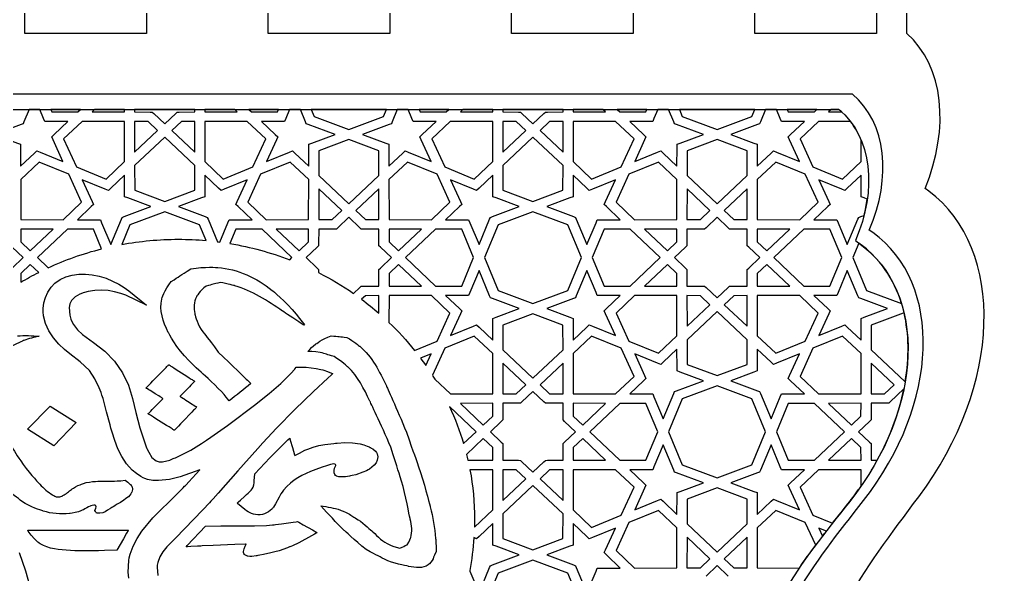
# Model space of a CAD drawing. Extents: x 0 to 1063, y 369 to 1702.
# Drawn here: x 238.6 to 698.4, y 952.9 to 1211.3 of the extents above; entities that cross this region are included whole.
import ezdxf

# ---------------------------------------------------------------- set-up
doc = ezdxf.new("R2010")
doc.units = 0
doc.layers.add('K0108_Printing', color=7, linetype='CONTINUOUS')

msp = doc.modelspace()

# ---------------------------------------------------------------- linework, layer by layer
at = {"layer": 'K0108_Printing', "color": 1}
for points in [[(297.762993, 1219.07297), (297.762993, 1204.89997), (241.069994, 1204.89997), (241.069994, 1219.07297)], [(411.14899, 1219.07297), (411.14899, 1204.89997), (354.455991, 1204.89997), (354.455991, 1219.07297)], [(524.533987, 1219.07297), (524.533987, 1204.89997), (467.841988, 1204.89997), (467.841988, 1219.07297)], [(637.919984, 1219.07297), (637.919984, 1204.89997), (581.226985, 1204.89997), (581.226985, 1219.07297)], [(652.076984, 1204.87797), (652.093984, 1204.89997), (652.093984, 1219.07297)], [(662.339983, 1131.396972), (660.621983, 1132.684972)], [(289.498993, 951.137976), (289.157993, 953.847976), (289.407993, 959.254976), (289.652993, 960.578976), (290.081993, 962.299976), (291.444993, 966.030976), (293.281993, 969.585976), (295.496993, 972.969976), (300.677992, 979.250976), (311.976992, 990.429975), (314.783992, 993.201975), (315.475992, 993.906975), (315.814992, 994.255975), (316.142992, 994.595975), (317.441992, 995.968975), (322.535992, 1001.588975), (313.400992, 998.308975), (308.477992, 997.090975), (303.215992, 996.520975), (300.624992, 996.647975), (298.120993, 997.133975), (296.915993, 997.530975), (296.146993, 997.850975), (295.046993, 998.408975), (292.972993, 999.784975), (291.078993, 1001.424975), (288.421993, 1004.438975), (286.215993, 1007.797975), (284.394993, 1011.417975), (282.890993, 1015.212975), (281.633993, 1019.098975), (281.112993, 1020.916974), (280.694993, 1022.464974), (279.124993, 1028.627974), (277.434993, 1034.751974), (276.947993, 1036.279974), (276.520993, 1037.530974), (275.685993, 1039.746974), (273.674993, 1044.008974), (271.091993, 1047.827974), (266.773993, 1051.960974), (261.905993, 1055.690974), (259.474994, 1057.655974), (256.845994, 1060.133973), (254.335994, 1063.064973), (252.235994, 1066.263973), (250.664994, 1069.687973), (249.744994, 1073.291973), (249.566994, 1075.147973), (249.573994, 1076.659973), (249.910994, 1079.323973), (250.643994, 1081.928973), (251.750994, 1084.387973), (253.210994, 1086.617973), (255.001994, 1088.532973), (257.403994, 1090.247973), (260.115993, 1091.486973), (263.047993, 1092.287973), (266.106993, 1092.690973), (269.204993, 1092.735973), (272.449993, 1092.434973), (275.692993, 1091.783973), (278.825993, 1090.821973), (284.738993, 1088.095973), (287.334993, 1086.512973), (289.490993, 1085.019973), (297.630993, 1078.351973), (288.136993, 1082.894973), (285.673993, 1083.763973), (282.849993, 1084.523973), (279.804993, 1085.047973), (276.707993, 1085.254973), (273.580993, 1085.112973), (270.444993, 1084.590973), (268.880993, 1084.176973), (268.256993, 1083.980973), (267.941993, 1083.875973), (266.702993, 1083.405973), (264.437993, 1082.179973), (262.725993, 1080.476973), (262.005993, 1078.968973), (261.664993, 1077.258973), (261.944993, 1073.579973), (262.478993, 1071.782973), (262.924993, 1070.710973), (263.684993, 1069.299973), (265.578993, 1066.812973), (267.855993, 1064.668973), (273.010993, 1060.888973), (278.223993, 1056.851974), (282.840993, 1052.164974), (286.562993, 1046.832974), (289.238993, 1040.956974), (291.172993, 1034.745974), (291.968993, 1031.617974), (292.780993, 1028.219974), (294.539993, 1021.211974), (296.869993, 1014.078975), (297.611993, 1012.240975), (297.926993, 1011.505975), (298.079993, 1011.158975), (298.727993, 1009.782975), (300.257992, 1007.316975), (302.222992, 1005.684975), (303.621992, 1005.299975), (305.169992, 1005.302975), (308.508992, 1006.130975), (310.197992, 1006.783975), (310.613992, 1006.956975), (311.266992, 1007.235975), (312.773992, 1007.908975), (318.309992, 1010.749975), (323.368992, 1013.847975), (325.668992, 1015.377975), (327.616992, 1016.711975), (335.432992, 1022.293974), (348.691991, 1032.208974), (351.953991, 1034.750974), (354.899991, 1037.095974), (360.349991, 1041.734974), (365.356991, 1046.816974), (366.503991, 1048.183974), (366.782991, 1048.532974), (366.884991, 1048.661974), (366.912991, 1048.697974), (367.027991, 1048.844974), (367.481991, 1049.437974), (372.140991, 1049.371974), (376.705991, 1048.844974), (378.942991, 1048.356974), (379.833991, 1048.111974), (380.29399, 1047.972974), (382.11699, 1047.351974), (383.92299, 1046.645974), (384.37299, 1046.460974), (384.38099, 1046.268974), (383.95699, 1045.880974), (382.26199, 1044.326974), (375.524991, 1038.068974), (366.792991, 1029.610974), (358.280991, 1020.920974), (354.107991, 1016.485975), (351.940991, 1014.136975), (349.590991, 1011.552975), (340.307991, 1001.110975), (331.092992, 990.695975), (328.779992, 988.127975), (327.754992, 986.998975), (326.994992, 986.166975), (323.940992, 982.859975), (311.152992, 969.777976), (307.099992, 965.649976), (305.333992, 963.425976), (303.915992, 961.013976), (302.972992, 958.354976), (302.742992, 957.093976), (302.654992, 956.146976), (303.005992, 952.331976)], [(238.327994, 963.075976), (241.331994, 954.524976), (243.739994, 945.677976)]]:
    msp.add_lwpolyline(points, dxfattribs=at)
at = {"layer": 'K0108_Printing', "color": 4}
for points in [[(626.760984, 1176.534271), (626.775984, 1176.553271), (613.794985, 1176.553271), (561.871986, 1176.553271), (509.948987, 1176.553271), (458.026989, 1176.553271), (406.10399, 1176.553271), (354.180991, 1176.553271), (302.258992, 1176.553271), (250.335994, 1176.553271), (198.412995, 1176.553271)], [(201.921995, 1169.466271), (252.651994, 1169.466271), (303.381992, 1169.466271), (354.112991, 1169.466271), (404.84299, 1169.466271), (455.572989, 1169.466271), (506.302987, 1169.466271), (557.032986, 1169.466271), (607.763985, 1169.466271), (620.445984, 1169.466271), (620.431984, 1169.448271)], [(620.438684, 1169.448571), (620.452684, 1169.466571), (616.811685, 1169.466571), (615.610685, 1168.328571), (621.724684, 1168.319571)], [(625.804284, 1163.882771), (610.945285, 1163.904771), (602.341285, 1155.743771), (608.325285, 1142.690771)], [(608.325285, 1142.690771), (622.121284, 1137.037772), (630.754284, 1145.174771), (630.738284, 1155.383771)], [(335.585792, 1116.695572), (336.166792, 1118.091572), (337.771792, 1118.093572), (346.876791, 1118.105572), (340.441791, 1124.209572), (339.325792, 1125.271572), (339.956792, 1126.650572), (344.584791, 1136.749572), (333.904792, 1132.372572), (332.446792, 1131.773572), (331.321792, 1132.833572), (324.865792, 1138.918572), (324.855792, 1130.306572), (324.850792, 1128.790572), (323.376792, 1128.239572), (312.575792, 1124.202572), (325.057792, 1119.539572), (326.006792, 1119.184572), (326.379792, 1118.289572), (330.743792, 1107.853572)], [(623.186184, 1131.773672), (621.728184, 1132.372672), (611.048185, 1136.749672), (615.676185, 1126.650672), (616.307185, 1125.271672), (615.189185, 1124.209672), (608.751185, 1118.105672), (617.861185, 1118.093672), (619.461185, 1118.091672), (620.047184, 1116.695672), (624.317184, 1106.484672), (629.251184, 1118.289672), (629.624184, 1119.184672), (630.573184, 1119.539672), (632.109184, 1120.113672)], [(633.639184, 1127.722672), (632.256184, 1128.239672), (630.777184, 1128.790672), (630.777184, 1130.306672), (630.762184, 1138.918672), (624.307184, 1132.833672), (623.186184, 1131.773672)], [(325.455292, 1108.409872), (322.382292, 1115.757872), (306.181292, 1121.813872), (289.979293, 1115.757872), (286.141293, 1106.579872)], [(397.13609, 1086.499873), (397.81709, 1087.141873), (398.79209, 1087.141873), (406.04709, 1087.153873), (406.05909, 1094.011873), (406.05909, 1094.932873), (406.73609, 1095.576873), (411.85909, 1100.435872), (406.73609, 1105.296872), (406.05909, 1105.937872), (406.05909, 1106.858872), (406.04709, 1113.719872), (398.79209, 1113.728872), (397.81709, 1113.731872), (397.13609, 1114.370872), (391.99809, 1119.217872), (386.86009, 1114.370872), (386.17909, 1113.731872), (385.20509, 1113.728872), (377.949091, 1113.719872), (377.937091, 1106.858872), (377.937091, 1105.937872), (377.261091, 1105.296872), (372.137091, 1100.435872), (377.261091, 1095.576873), (377.937091, 1094.932873), (377.937091, 1094.011873), (377.938091, 1093.444873)], [(272.985893, 1113.664972), (260.813893, 1113.680972), (246.851894, 1100.435972), (251.848894, 1095.695973)], [(276.797893, 1104.543972), (272.985893, 1113.664972)], [(331.828792, 1107.710572), (335.585792, 1116.695572)], [(365.510791, 1100.435772), (351.542791, 1113.681772), (339.371792, 1113.664772), (336.588792, 1107.007772)], [(636.159984, 1112.099272), (634.585984, 1113.228272)], [(628.076984, 1108.364272), (629.614984, 1107.275272)], [(235.101694, 1095.577573), (240.224694, 1100.435572), (235.101694, 1105.296572)], [(629.683184, 1107.228572), (626.843184, 1100.435572), (633.248184, 1085.113573)], [(364.457791, 1099.437773), (365.510791, 1100.435772)], [(243.540894, 1097.295373), (239.104894, 1093.093373), (239.096894, 1088.963373)], [(247.465894, 1093.570373), (243.540894, 1097.295373)], [(394.19109, 1083.723873), (397.13609, 1086.499873)], [(406.03959, 1082.722473), (399.76559, 1082.712473), (397.96559, 1081.016473)], [(406.02759, 1074.513473), (406.03959, 1082.722473)], [(433.130389, 1061.547173), (439.108389, 1074.595173), (430.505389, 1082.756173), (410.72539, 1082.730173), (410.70539, 1070.248173)], [(633.248184, 1085.113573), (649.600184, 1079.002573)], [(650.758184, 1074.767373), (650.315184, 1074.602373), (635.461184, 1069.049373)], [(635.461184, 1069.049373), (635.443184, 1057.540374), (651.107184, 1042.774374), (651.336184, 1042.558374)], [(439.310489, 1036.968974), (459.087489, 1036.997974), (459.118489, 1055.695974), (450.489489, 1063.835973), (436.683489, 1058.177974), (430.941489, 1045.645974)], [(422.631389, 1057.245174), (433.130389, 1061.547173)], [(430.402289, 1055.603374), (425.468289, 1053.581374)], [(427.916289, 1050.179374), (430.402289, 1055.603374)], [(432.079489, 1043.825974), (439.310489, 1036.968974)], [(650.704384, 1039.249574), (644.311384, 1033.227574), (643.632384, 1032.585574)], [(451.327889, 1019.289475), (438.958889, 1031.018474)], [(643.632384, 1032.585574), (642.658384, 1032.583574), (635.403384, 1032.573574), (635.393384, 1025.713574), (635.390384, 1024.792574), (634.711384, 1024.150574), (629.588384, 1019.289575), (634.711384, 1014.428575), (635.390384, 1013.784575), (635.393384, 1012.865575), (635.403384, 1006.005575), (638.213384, 1006.001575)], [(445.504889, 1013.767475), (451.327889, 1019.289475)], [(459.080389, 1006.012575), (459.070389, 1011.944575), (454.638389, 1016.149575), (446.867389, 1008.778575)], [(447.524389, 1006.028575), (459.080389, 1006.012575)], [(450.566989, 974.816476), (459.117989, 982.883475), (459.087989, 1001.583475), (448.457989, 1001.597475)], [(630.736284, 993.977775), (630.724284, 1001.583775), (610.945285, 1001.609775), (602.341285, 993.448775), (608.325285, 980.398775)], [(635.657884, 1001.573875), (635.410884, 1001.573875), (635.411884, 1001.165875)], [(590.960185, 982.689775), (582.332185, 974.552776), (582.362185, 955.849776), (601.974185, 955.823776)], [(609.600185, 966.481776), (604.764185, 977.031776), (590.960185, 982.689775)], [(608.325285, 980.398775), (617.420285, 976.670776)], [(448.410489, 954.401176), (452.680489, 944.190176), (457.616489, 955.995176), (457.989489, 956.890176), (458.938489, 957.245176), (471.420488, 961.910176), (460.619488, 965.945176), (459.146489, 966.499176), (459.140489, 968.014176), (459.130489, 976.626176), (452.675489, 970.541176), (451.549489, 969.482176), (450.325489, 969.982176)], [(614.570985, 973.012776), (611.047985, 974.456776), (612.776985, 970.683776)], [(568.773386, 952.078876), (563.632386, 956.925876), (558.494386, 952.078876)], [(448.320489, 954.618176), (448.410489, 954.401176)]]:
    msp.add_lwpolyline(points, dxfattribs=at)
for points in [[(240.189294, 1162.835271), (239.241294, 1162.479271), (226.759294, 1157.817271), (237.555294, 1153.779271), (239.033294, 1153.228271), (239.038294, 1151.711271), (239.049294, 1143.098271), (245.504294, 1149.186271), (246.629294, 1150.243271), (248.088294, 1149.646271), (258.768294, 1145.270271), (254.139294, 1155.366271), (253.509294, 1156.745271), (254.624294, 1157.807271), (261.059293, 1163.911271), (251.954294, 1163.926271), (250.349294, 1163.926271), (249.764294, 1165.324271), (248.033294, 1169.467271), (242.962294, 1169.467271), (240.562294, 1163.730271)], [(265.723193, 1168.335671), (266.916193, 1169.466671), (253.088194, 1169.466671), (253.554194, 1168.352671)], [(287.445993, 1168.306871), (287.443993, 1169.466871), (273.539993, 1169.466871), (272.339993, 1168.327871)], [(299.387593, 1168.290471), (300.362592, 1168.287471), (301.042592, 1167.645471), (306.181592, 1162.801471), (311.318592, 1167.645471), (312.000592, 1168.287471), (312.974592, 1168.290471), (320.224592, 1168.300471), (320.227592, 1169.466471), (303.389592, 1169.466471), (292.130593, 1169.466471), (292.132593, 1168.300471)], [(340.022291, 1168.328171), (338.821292, 1169.467171), (324.917292, 1169.467171), (324.916292, 1168.307171)], [(358.803091, 1168.352371), (359.269091, 1169.467371), (354.120091, 1169.467371), (345.442091, 1169.467371), (346.634091, 1168.335371)], [(362.013091, 1163.925871), (360.408091, 1163.925871), (351.298091, 1163.911871), (357.733091, 1157.807871), (358.853091, 1156.745871), (358.222091, 1155.366871), (353.594091, 1145.269871), (364.274091, 1149.646871), (365.733091, 1150.243871), (366.853091, 1149.185871), (373.308091, 1143.098871), (373.323091, 1151.710871), (373.329091, 1153.228871), (374.803091, 1153.779871), (385.60309, 1157.816871), (373.117091, 1162.481871), (372.173091, 1162.834871), (371.794091, 1163.732871), (369.399091, 1169.466871), (364.326091, 1169.466871), (362.593091, 1165.323871)], [(391.99839, 1160.205671), (408.19939, 1166.261671), (409.54039, 1169.466671), (404.85039, 1169.466671), (374.456391, 1169.466671), (375.796391, 1166.261671)], [(411.82349, 1162.835271), (410.87449, 1162.479271), (398.39249, 1157.817271), (409.19449, 1153.779271), (410.66749, 1153.228271), (410.67249, 1151.711271), (410.68249, 1143.098271), (417.14349, 1149.186271), (418.26349, 1150.243271), (419.72249, 1149.646271), (430.402489, 1145.270271), (425.773489, 1155.366271), (425.142489, 1156.745271), (426.258489, 1157.807271), (432.698489, 1163.911271), (423.588489, 1163.926271), (421.983489, 1163.926271), (421.402489, 1165.324271), (419.67049, 1169.467271), (414.59549, 1169.467271), (412.19649, 1163.730271)], [(437.357089, 1168.335671), (438.550089, 1169.466671), (424.727089, 1169.466671), (425.194089, 1168.352671)], [(459.080389, 1168.306871), (459.078389, 1169.466871), (455.580389, 1169.466871), (445.174389, 1169.466871), (443.974389, 1168.327871)], [(471.021788, 1168.290471), (471.995788, 1168.287471), (472.676788, 1167.645471), (477.815788, 1162.801471), (482.952788, 1167.645471), (483.634788, 1168.287471), (484.608788, 1168.290471), (491.861788, 1168.300471), (491.863788, 1169.466471), (463.764788, 1169.466471), (463.766788, 1168.300471)], [(511.654087, 1168.328171), (510.453087, 1169.467171), (506.310087, 1169.467171), (496.550088, 1169.467171), (496.548088, 1168.307171)], [(530.439487, 1168.352371), (530.905487, 1169.467371), (517.078487, 1169.467371), (518.270487, 1168.335371)], [(533.644387, 1163.925871), (532.044387, 1163.925871), (522.934387, 1163.911871), (529.369387, 1157.807871), (530.490387, 1156.745871), (529.859387, 1155.366871), (525.231387, 1145.269871), (535.910387, 1149.646871), (537.369387, 1150.243871), (538.490387, 1149.185871), (544.945386, 1143.098871), (544.960386, 1151.710871), (544.960386, 1153.228871), (546.439386, 1153.779871), (557.237386, 1157.816871), (544.756386, 1162.481871), (543.804386, 1162.834871), (543.431386, 1163.732871), (541.035386, 1169.466871), (535.962387, 1169.466871), (534.230387, 1165.323871)], [(563.634786, 1160.205671), (579.836786, 1166.261671), (581.175785, 1169.466671), (557.039786, 1169.466671), (546.091786, 1169.466671), (547.430786, 1166.261671)], [(583.459985, 1162.835271), (582.510985, 1162.479271), (570.029986, 1157.817271), (580.827985, 1153.779271), (582.303985, 1153.228271), (582.306985, 1151.711271), (582.319985, 1143.098271), (588.774985, 1149.186271), (589.900985, 1150.243271), (591.358985, 1149.646271), (602.038985, 1145.270271), (597.407985, 1155.366271), (596.774985, 1156.745271), (597.894985, 1157.807271), (604.329985, 1163.911271), (595.224985, 1163.926271), (593.619985, 1163.926271), (593.036985, 1165.324271), (591.305985, 1169.467271), (586.232985, 1169.467271), (583.833985, 1163.730271)], [(608.993985, 1168.335671), (610.186985, 1169.466671), (607.769985, 1169.466671), (596.358985, 1169.466671), (596.824985, 1168.352671)], [(267.673993, 1163.904471), (259.070994, 1155.741471), (265.051993, 1142.693471), (278.850993, 1137.037472), (287.483993, 1145.175471), (287.453993, 1163.875471)], [(292.139593, 1163.868371), (292.160593, 1149.584371), (302.859592, 1159.668371), (298.413593, 1163.858371)], [(309.502092, 1159.668771), (320.197092, 1149.584771), (320.222092, 1163.868771), (313.949092, 1163.858771)], [(344.683791, 1163.904471), (324.908792, 1163.875471), (324.878792, 1145.175471), (333.506792, 1137.037472), (347.305791, 1142.690471), (353.291791, 1155.741471)], [(439.307789, 1163.904471), (430.704789, 1155.741471), (436.685789, 1142.693471), (450.489789, 1137.037472), (459.117789, 1145.175471), (459.087789, 1163.875471)], [(463.773988, 1163.868371), (463.798988, 1149.584371), (474.493988, 1159.668371), (470.047988, 1163.858371)], [(481.136388, 1159.668771), (491.833388, 1149.584771), (491.858388, 1163.868771), (485.582388, 1163.858771)], [(516.320087, 1163.904471), (496.545088, 1163.875471), (496.515088, 1145.170471), (505.143087, 1137.037472), (518.942087, 1142.693471), (524.928087, 1155.741471)], [(320.171992, 1131.821672), (320.189992, 1143.327671), (306.180992, 1156.535671), (292.172993, 1143.327671), (292.189993, 1131.821672), (306.180992, 1126.593672)], [(391.99839, 1155.426271), (378.007391, 1150.197271), (377.989391, 1138.689272), (391.99839, 1125.483272), (406.00639, 1138.689272), (405.98939, 1150.195271)], [(477.815488, 1156.535771), (463.806488, 1143.327771), (463.824488, 1131.821772), (477.815488, 1126.593772), (491.808488, 1131.821772), (491.823488, 1143.332771)], [(563.634786, 1155.423771), (549.643786, 1150.197771), (549.626786, 1138.683772), (563.631786, 1125.480772), (577.640786, 1138.688772), (577.625786, 1150.197771)], [(239.091394, 1118.143772), (258.866394, 1118.114772), (267.474393, 1126.275772), (261.490393, 1139.326772), (247.690394, 1144.981771), (239.061394, 1136.846772)], [(350.866391, 1139.326372), (344.888391, 1126.275372), (353.490391, 1118.115372), (373.270391, 1118.143372), (373.301391, 1136.842372), (364.667391, 1144.981371)], [(410.72569, 1118.143772), (430.505689, 1118.114772), (439.108689, 1126.275772), (433.130689, 1139.326772), (419.32369, 1144.981771), (410.69569, 1136.844772)], [(522.502887, 1139.326372), (516.524887, 1126.275372), (525.127887, 1118.115372), (544.907886, 1118.143372), (544.934886, 1136.844372), (536.303887, 1144.981371)], [(604.764285, 1139.326372), (590.960285, 1144.981371), (582.332285, 1136.844372), (582.362285, 1118.143372), (602.137285, 1118.115372), (610.745285, 1126.275372)], [(267.777293, 1136.749272), (272.405293, 1126.650272), (273.036293, 1125.271272), (271.916293, 1124.209272), (265.481293, 1118.105272), (274.591293, 1118.093272), (276.191293, 1118.091272), (276.776293, 1116.695272), (281.046293, 1106.484272), (285.977293, 1118.289272), (286.356293, 1119.184272), (287.299293, 1119.540272), (299.786293, 1124.202272), (288.985293, 1128.240272), (287.507293, 1128.791272), (287.507293, 1130.306272), (287.491293, 1138.918272), (281.036293, 1132.833272), (279.916293, 1131.773272), (278.456293, 1132.373272)], [(439.411589, 1136.749272), (444.039589, 1126.650272), (444.670589, 1125.271272), (443.554589, 1124.209272), (437.114589, 1118.105272), (446.225589, 1118.093272), (447.829589, 1118.091272), (448.410589, 1116.695272), (452.680589, 1106.484272), (457.616589, 1118.289272), (457.989589, 1119.184272), (458.938589, 1119.540272), (471.420588, 1124.202272), (460.619588, 1128.240272), (459.145589, 1128.791272), (459.140589, 1130.306272), (459.130589, 1138.918272), (459.130589, 1138.920272), (452.675589, 1132.833272), (451.549589, 1131.773272), (450.090589, 1132.373272)], [(496.502488, 1138.918172), (496.487488, 1130.306172), (496.487488, 1128.791172), (495.008488, 1128.240172), (484.210488, 1124.202172), (496.694488, 1119.540172), (497.643488, 1119.184172), (498.016488, 1118.289172), (502.952487, 1106.485172), (507.217487, 1116.695172), (507.803487, 1118.091172), (509.408487, 1118.093172), (518.513487, 1118.105172), (512.077487, 1124.209172), (510.957487, 1125.271172), (511.588487, 1126.651172), (516.221487, 1136.749172), (505.542487, 1132.373172), (504.083487, 1131.773172), (502.957487, 1132.833172)], [(377.956791, 1118.151172), (384.23079, 1118.158172), (388.67679, 1122.348172), (377.982791, 1132.435172)], [(406.03959, 1118.151172), (406.01959, 1132.435172), (395.31959, 1122.348172), (399.76559, 1118.158172)], [(549.593586, 1118.151172), (555.867586, 1118.158172), (560.311586, 1122.348172), (549.613586, 1132.435172)], [(577.675986, 1118.151172), (577.650986, 1132.435172), (566.955986, 1122.348172), (571.402986, 1118.158172)], [(477.815488, 1079.057273), (494.019488, 1085.113273), (500.426487, 1100.436272), (494.019488, 1115.757272), (477.815488, 1121.814272), (461.613488, 1115.757272), (455.206489, 1100.436272), (461.613488, 1085.113273)], [(570.428486, 1113.729072), (569.454486, 1113.731072), (568.773486, 1114.371072), (563.632486, 1119.217072), (558.494486, 1114.371072), (557.815486, 1113.731072), (556.841486, 1113.729072), (549.585486, 1113.719072), (549.573486, 1106.859072), (549.573486, 1105.938072), (548.894486, 1105.296072), (543.769486, 1100.436072), (548.894486, 1095.577073), (549.573486, 1094.933073), (549.573486, 1094.012073), (549.585486, 1087.154073), (556.841486, 1087.142073), (557.815486, 1087.142073), (558.494486, 1086.500073), (563.632486, 1081.654073), (568.773486, 1086.500073), (569.454486, 1087.142073), (570.428486, 1087.142073), (577.681486, 1087.154073), (577.691486, 1094.012073), (577.691486, 1094.933073), (578.372486, 1095.577073), (583.495485, 1100.436072), (578.372486, 1105.296072), (577.691486, 1105.941072), (577.691486, 1106.859072), (577.681486, 1113.719072)], [(243.540894, 1103.578372), (254.200894, 1113.691372), (239.093894, 1113.712372), (239.104894, 1107.780372)], [(373.252791, 1107.780272), (373.262791, 1113.712272), (358.156791, 1113.691272), (368.821791, 1103.578272)], [(410.73349, 1113.712572), (410.74349, 1107.780572), (415.17449, 1103.578572), (425.839489, 1113.690572)], [(432.453789, 1087.189673), (444.624789, 1087.205673), (450.154789, 1100.435672), (444.624789, 1113.664672), (432.453789, 1113.681672), (418.48579, 1100.435672)], [(523.179387, 1113.681372), (511.007387, 1113.665372), (505.478387, 1100.435372), (511.007387, 1087.206373), (523.179387, 1087.189373), (537.142387, 1100.435372)], [(544.899686, 1113.712572), (529.793687, 1113.690572), (540.458686, 1103.578572), (544.889686, 1107.780572)], [(582.367285, 1113.712572), (582.375285, 1107.780572), (586.806285, 1103.578572), (597.471285, 1113.690572)], [(621.788384, 1100.435772), (616.256385, 1113.664772), (604.085385, 1113.681772), (590.122385, 1100.435772), (604.085385, 1087.189773), (616.256385, 1087.205773)], [(325.455292, 1108.409872)], [(410.73349, 1087.158573), (425.839489, 1087.180573), (415.17449, 1097.295573), (410.74349, 1093.093573)], [(459.130789, 1061.952973), (459.140789, 1070.564973), (459.145789, 1072.081973), (460.619788, 1072.633973), (471.420788, 1076.668973), (458.938789, 1081.333973), (457.989789, 1081.686973), (457.616789, 1082.583973), (452.679789, 1094.388973), (448.410789, 1084.177973), (447.829789, 1082.779973), (446.225789, 1082.777973), (437.114789, 1082.765973), (443.554789, 1076.661973), (444.670789, 1075.599973), (444.039789, 1074.219973), (439.411789, 1064.121973), (450.090789, 1068.500973), (451.549789, 1069.096973), (452.675789, 1068.037973)], [(509.407987, 1082.777573), (507.802987, 1082.779573), (507.217987, 1084.178573), (502.952987, 1094.388573), (498.016988, 1082.584573), (497.642988, 1081.686573), (496.693988, 1081.333573), (484.209988, 1076.668573), (495.008988, 1072.633573), (496.486988, 1072.082573), (496.486988, 1070.564573), (496.501988, 1061.952573), (502.957987, 1068.037573), (504.082987, 1069.097573), (505.541987, 1068.500573), (516.221987, 1064.121573), (511.587987, 1074.220573), (510.956987, 1075.599573), (512.077987, 1076.661573), (518.512987, 1082.765573)], [(540.458486, 1097.295373), (529.793487, 1087.180373), (544.899486, 1087.158373), (544.889486, 1093.093373)], [(582.367285, 1087.158573), (597.471285, 1087.180573), (586.806285, 1097.295573), (582.375285, 1093.093573)], [(629.624284, 1081.686873), (629.251284, 1082.583873), (624.317284, 1094.388873), (620.047284, 1084.177873), (619.461285, 1082.779873), (617.861285, 1082.777873), (608.751285, 1082.765873), (615.189285, 1076.661873), (616.307285, 1075.599873), (615.676285, 1074.219873), (611.048285, 1064.121873), (621.728284, 1068.500873), (623.186284, 1069.097873), (624.307284, 1068.037873), (630.762284, 1061.952873), (630.777284, 1070.564873), (630.777284, 1072.081873), (632.256284, 1072.633873), (643.057284, 1076.668873), (630.573284, 1081.333873)], [(525.127587, 1082.756073), (516.524587, 1074.595073), (522.502587, 1061.547073), (536.304587, 1055.889074), (544.934586, 1064.026073), (544.907586, 1082.730073)], [(549.593586, 1082.722473), (549.613586, 1068.438473), (560.311586, 1078.523473), (555.867586, 1082.712473)], [(571.402486, 1082.712973), (566.956486, 1078.522973), (577.650486, 1068.438973), (577.675486, 1082.722973)], [(602.137285, 1082.756073), (582.362285, 1082.730073), (582.332285, 1064.026073), (590.960285, 1055.889074), (604.764285, 1061.547073), (610.745285, 1074.595073)], [(477.815488, 1044.335274), (491.823488, 1057.540274), (491.808488, 1069.049273), (477.815488, 1074.280273), (463.824488, 1069.049273), (463.806488, 1057.543274)], [(577.640786, 1062.184573), (563.631786, 1075.392573), (549.626786, 1062.186573), (549.643786, 1050.675574), (563.634786, 1045.447574), (577.625786, 1050.675574)], [(516.317587, 1036.968974), (524.928587, 1045.129974), (518.944587, 1058.177974), (505.143587, 1063.835973), (496.515588, 1055.700974), (496.545588, 1036.997974)], [(630.754584, 1055.696174), (622.121584, 1063.836173), (608.322585, 1058.178174), (602.341585, 1045.130174), (610.946585, 1036.969174), (630.724584, 1036.998174)], [(543.804486, 1038.035974), (544.755486, 1038.390974), (557.237486, 1043.055974), (546.439486, 1047.090974), (544.960486, 1047.644974), (544.960486, 1049.159974), (544.945486, 1057.771974), (538.489487, 1051.686974), (537.369487, 1050.627974), (535.910487, 1051.226974), (525.230487, 1055.602974), (529.859487, 1045.504974), (530.490487, 1044.124974), (529.369487, 1043.063974), (522.934487, 1036.959974), (532.044487, 1036.947974), (533.644487, 1036.944974), (534.230487, 1035.548974), (538.499487, 1025.335974), (543.430486, 1037.140974)], [(593.620085, 1036.945274), (595.225085, 1036.947274), (604.330085, 1036.959274), (597.895085, 1043.063274), (596.775085, 1044.125274), (597.408085, 1045.504274), (602.039085, 1055.603274), (591.359085, 1051.227274), (589.901085, 1050.627274), (588.775085, 1051.687274), (582.319085, 1057.772274), (582.307085, 1049.160274), (582.304085, 1047.645274), (580.828085, 1047.091274), (570.030086, 1043.056274), (582.511085, 1038.391274), (583.460085, 1038.038274), (583.834085, 1037.141274), (588.770085, 1025.339274), (593.037085, 1035.549274)], [(470.047788, 1037.012174), (474.493788, 1041.202174), (463.798788, 1051.286174), (463.773788, 1037.005174)], [(485.582788, 1037.012174), (491.858788, 1037.005174), (491.833788, 1051.286174), (481.136788, 1041.202174)], [(635.410884, 1037.004774), (641.683884, 1037.011774), (646.130884, 1041.202774), (635.430884, 1051.286774)], [(586.240985, 1019.289475), (579.835986, 1034.611474), (563.634986, 1040.665474), (547.430986, 1034.611474), (541.025986, 1019.289475), (547.430986, 1003.967475), (563.634986, 997.913475), (579.835986, 1003.967475)], [(483.634788, 1005.993775), (484.608788, 1005.995775), (491.861788, 1006.005775), (491.873788, 1012.865775), (491.873788, 1013.784775), (492.555788, 1014.428775), (497.678788, 1019.289775), (492.555788, 1024.150774), (491.873788, 1024.792774), (491.873788, 1025.712774), (491.861788, 1032.573774), (484.608788, 1032.582774), (483.634788, 1032.585774), (482.953788, 1033.227774), (477.815788, 1038.068774), (472.676788, 1033.227774), (471.995788, 1032.585774), (471.021788, 1032.582774), (463.766788, 1032.573774), (463.758788, 1025.712774), (463.753788, 1024.792774), (463.077788, 1024.150774), (457.954789, 1019.289775), (463.077788, 1014.428775), (463.753788, 1013.784775), (463.758788, 1012.865775), (463.766788, 1006.005775), (471.021788, 1005.995775), (471.995788, 1005.993775), (472.676788, 1005.351775), (477.815788, 1000.509775), (482.953788, 1005.351775)], [(459.080389, 1032.566674), (443.974389, 1032.544674), (454.638389, 1022.429674), (459.070389, 1026.634674)], [(511.654087, 1032.544874), (496.548088, 1032.566874), (496.558088, 1026.633874), (500.989087, 1022.429874)], [(535.969087, 1019.289475), (530.439087, 1032.518474), (518.268087, 1032.535474), (504.305087, 1019.289475), (518.268087, 1006.043475), (530.439087, 1006.060475)], [(608.996185, 1032.535374), (596.825185, 1032.518374), (591.296185, 1019.289375), (596.825185, 1006.060375), (608.996185, 1006.043375), (622.964184, 1019.289375)], [(630.716884, 1032.566674), (615.610885, 1032.544674), (626.274884, 1022.429674), (630.706884, 1026.634674)], [(500.989187, 1016.149375), (496.558188, 1011.945375), (496.548188, 1006.012375), (511.654187, 1006.034375)], [(544.755986, 1000.187875), (543.804986, 1000.540875), (543.430986, 1001.437875), (538.499987, 1013.240875), (534.229987, 1003.029875), (533.643987, 1001.633875), (532.044987, 1001.631875), (522.934987, 1001.619875), (529.368987, 995.515875), (530.489987, 994.453875), (529.858987, 993.074875), (525.230987, 982.975875), (535.910987, 987.351875), (537.369987, 987.948875), (538.489987, 986.891875), (544.944986, 980.806875), (544.960986, 989.418875), (544.960986, 990.933875), (546.438986, 991.485875), (557.237986, 995.522875)], [(583.833885, 1001.438175), (583.459885, 1000.541175), (582.510885, 1000.188175), (570.029886, 995.522175), (580.827885, 991.485175), (582.303885, 990.934175), (582.306885, 989.418175), (582.319885, 980.807175), (588.774885, 986.891175), (589.900885, 987.949175), (591.358885, 987.352175), (602.038885, 982.976175), (597.407885, 993.074175), (596.774885, 994.454175), (597.894885, 995.515175), (604.330885, 1001.619175), (595.224885, 1001.631175), (593.619885, 1001.634175), (593.036885, 1003.030175), (588.769885, 1013.240175)], [(630.716884, 1006.012575), (630.706884, 1011.944575), (626.274884, 1016.149575), (615.610885, 1006.033575)], [(463.773988, 1001.574175), (463.798988, 987.293175), (474.493988, 997.377175), (470.047988, 1001.567175)], [(491.858788, 1001.574175), (485.582788, 1001.567175), (481.136788, 997.377175), (491.833788, 987.293175)], [(518.944887, 980.401175), (524.927887, 993.449175), (516.319887, 1001.610175), (496.545888, 1001.584175), (496.514888, 982.878175), (505.142887, 974.743176)], [(635.657884, 1001.573875)], [(463.824288, 969.529376), (477.815288, 964.301376), (491.808288, 969.529376), (491.823288, 981.040375), (477.815288, 994.243375), (463.807288, 981.036375)], [(577.625586, 987.903475), (563.634586, 993.131475), (549.643586, 987.903475), (549.626586, 976.392476), (563.632586, 963.186476), (577.640586, 976.397476)], [(544.934886, 974.552676), (536.303887, 982.689675), (522.502887, 977.031676), (516.524887, 963.983676), (525.127887, 955.822676), (544.907886, 955.849676)], [(450.566989, 974.816476)], [(507.802987, 955.799276), (509.407987, 955.801276), (518.512987, 955.813276), (512.077987, 961.917276), (510.957987, 962.979276), (511.587987, 964.359276), (516.221987, 974.457276), (505.541987, 970.078276), (504.082987, 969.482276), (502.957987, 970.541276), (496.501988, 976.626276), (496.486988, 968.014276), (496.486988, 966.499276), (495.008988, 965.945276), (484.209988, 961.910276), (496.693988, 957.245276), (497.642988, 956.890276), (498.016988, 955.994276), (502.952987, 944.190276), (507.217987, 954.401276)], [(614.570985, 973.012776)], [(560.311286, 960.056276), (549.613286, 970.140276), (549.593286, 955.859276), (555.867286, 955.866276)], [(577.675986, 955.858876), (577.650986, 970.140876), (566.955986, 960.055876), (571.402986, 955.865876)], [(500.426487, 938.141077), (494.019488, 953.466076), (477.815488, 959.522076), (461.613488, 953.466076), (455.206489, 938.141077), (461.613488, 922.822077), (477.815488, 916.765077), (494.019488, 922.822077)]]:
    msp.add_lwpolyline(points, close=True, dxfattribs=at)
at = {"layer": 'K0108_Printing', "color": 1}
for points in [[(330.974992, 1095.847973)], [(391.05299, 1063.299973)], [(317.597992, 1033.071974), (319.157992, 1032.077974), (319.834992, 1031.646974), (320.399992, 1031.285974), (320.821992, 1031.017974), (321.066992, 1030.861974), (321.099992, 1030.811974), (321.013992, 1030.721974), (320.858992, 1030.560974), (320.641992, 1030.334974), (320.366992, 1030.048974), (320.039992, 1029.708974), (319.666992, 1029.320974), (318.801992, 1028.420974), (317.816992, 1027.394974), (315.656992, 1025.147974), (314.569992, 1024.016974), (313.535992, 1022.940974), (312.598992, 1021.965974), (311.801992, 1021.136974), (311.469992, 1020.790974), (311.188992, 1020.498974), (310.964992, 1020.264974), (310.802992, 1020.096974), (310.708992, 1019.998975), (310.683992, 1019.976975), (310.619992, 1020.016974), (310.473992, 1020.108974), (310.250992, 1020.248974), (309.958992, 1020.432974), (309.601992, 1020.657974), (309.187992, 1020.918974), (308.213992, 1021.531974), (307.086992, 1022.241974), (304.577992, 1023.821974), (302.069992, 1025.402974), (300.942992, 1026.112974), (299.968993, 1026.725974), (299.554993, 1026.986974), (299.197993, 1027.210974), (298.905993, 1027.395974), (298.682993, 1027.535974), (298.536993, 1027.627974), (298.472993, 1027.667974), (298.485993, 1027.684974), (298.547993, 1027.748974), (298.802993, 1028.009974), (299.207993, 1028.425974), (299.732993, 1028.966974), (300.351992, 1029.601974), (301.750992, 1031.038974), (303.175992, 1032.502974), (303.826992, 1033.170974), (304.396992, 1033.756974), (304.858992, 1034.231974), (305.183992, 1034.564974), (305.285992, 1034.669974), (305.342992, 1034.727974), (305.303992, 1034.770974), (305.055992, 1034.927974), (304.629992, 1035.195974), (304.056992, 1035.556974), (303.372992, 1035.987974), (301.794992, 1036.981974), (300.159992, 1038.011974), (299.401993, 1038.488974), (298.727993, 1038.913974), (298.170993, 1039.264974), (297.761993, 1039.521974), (297.535993, 1039.664974), (297.508993, 1039.694974), (297.579993, 1039.767974), (297.721993, 1039.913974), (297.927993, 1040.125974), (298.193993, 1040.398974), (298.513993, 1040.727974), (298.882993, 1041.105974), (299.741993, 1041.988974), (300.728992, 1043.002974), (301.799992, 1044.101974), (304.012992, 1046.375974), (305.068992, 1047.459974), (306.030992, 1048.448974), (306.856992, 1049.296974), (307.203992, 1049.653974), (307.500992, 1049.957974), (307.740992, 1050.204974), (307.919992, 1050.388974), (308.030992, 1050.502974), (308.068992, 1050.541974), (308.112992, 1050.513974), (308.239992, 1050.432974), (308.443992, 1050.302974), (308.717992, 1050.127974), (309.056992, 1049.911974), (309.453992, 1049.658974), (310.397992, 1049.057974), (311.497992, 1048.357974), (312.703992, 1047.588974), (315.233992, 1045.976974), (316.456992, 1045.197974), (317.584992, 1044.478974), (318.567992, 1043.852974), (318.988992, 1043.584974), (319.353992, 1043.351974), (319.657992, 1043.157974), (319.893992, 1043.007974), (320.055992, 1042.904974), (320.137992, 1042.852974), (320.138992, 1042.838974), (320.087992, 1042.785974), (319.854992, 1042.542974), (319.469992, 1042.142974), (318.962992, 1041.614974), (318.361992, 1040.988974), (317.693992, 1040.294974), (316.272992, 1038.815974), (315.576992, 1038.091974), (314.927992, 1037.415974), (314.354992, 1036.819974), (313.884992, 1036.331974), (313.547992, 1035.980974), (313.437992, 1035.865974), (313.371992, 1035.796974), (313.386992, 1035.754974), (313.610992, 1035.611974), (314.013992, 1035.354974), (314.564992, 1035.003974), (315.231992, 1034.578974), (315.980992, 1034.101974)], [(254.469994, 1012.748975), (242.254994, 1020.442974), (252.822994, 1031.297974), (264.900993, 1023.602974)], [(367.149991, 1008.384975), (367.766991, 1008.726975), (369.005991, 1009.400975), (371.513991, 1010.661975), (372.839991, 1011.238975), (375.425991, 1012.152975), (378.088991, 1012.851975), (380.81399, 1013.372975), (383.58299, 1013.752975), (384.97999, 1013.901975), (385.71599, 1013.970975), (386.60799, 1014.047975), (390.18199, 1014.233975), (393.73299, 1014.134975), (397.22199, 1013.627975), (398.92999, 1013.180975), (400.60699, 1012.585975), (401.43199, 1012.227975), (401.84099, 1012.032975), (402.04399, 1011.930975), (402.10799, 1011.898975), (402.47099, 1011.706975), (403.17599, 1011.289975), (404.40299, 1010.272975), (404.86699, 1009.648975), (405.17699, 1008.993975), (405.44599, 1007.563975), (405.27199, 1006.068975), (404.72099, 1004.812975), (403.86899, 1003.716975), (402.79499, 1002.764975), (401.57699, 1001.939975), (400.93899, 1001.570975), (400.17999, 1001.167975), (398.53499, 1000.411975), (395.20999, 999.287975), (393.53499, 998.881975), (392.76899, 998.722975), (392.31899, 998.637975), (390.49499, 998.367975), (388.57199, 998.260975), (387.34399, 998.321975), (386.29199, 998.612975), (385.85499, 998.907975), (385.44999, 999.437975), (385.20399, 1000.106975), (385.11599, 1000.861975), (385.18699, 1001.651975), (385.28199, 1002.042975), (385.35999, 1002.280975), (385.65399, 1002.979975), (385.88799, 1003.561975), (385.92599, 1003.769975), (385.82499, 1004.107975), (385.49099, 1004.282975), (384.95799, 1004.314975), (384.26399, 1004.228975), (383.44199, 1004.044975), (381.55999, 1003.477975), (379.598991, 1002.794975), (376.668991, 1001.736975), (374.158991, 1000.786975), (372.049991, 999.893975), (370.150991, 998.948975), (368.303991, 997.862975), (366.554991, 996.679975), (364.792991, 995.308975), (363.103991, 993.760975), (361.575991, 992.049975), (360.898991, 991.135975), (360.385991, 990.343975), (359.509991, 988.782975), (357.841991, 985.658975), (356.863991, 984.201975), (356.587991, 983.856975), (356.383991, 983.618975), (356.042991, 983.251975), (354.500991, 981.955975), (352.709991, 981.037975), (351.691991, 980.750975), (350.635991, 980.601975), (349.568991, 980.590975), (348.510991, 980.711975), (347.513991, 980.953975), (346.687991, 981.255975), (345.121991, 982.060975), (344.375991, 982.535975), (343.567991, 983.096975), (340.147991, 985.879975), (339.941992, 986.063975), (340.089991, 986.264975), (340.547991, 986.676975), (341.469991, 987.501975), (343.344991, 989.162975), (344.303991, 990.000975), (345.051991, 990.654975), (346.416991, 992.025975), (346.967991, 992.783975), (347.346991, 993.526975), (347.647991, 994.512975), (347.830991, 995.551975), (347.943991, 996.428975), (348.189991, 999.676975), (355.210991, 1007.107975), (356.956991, 1008.898975), (358.606991, 1010.565975), (361.934991, 1013.872975), (363.608991, 1015.516975), (364.426991, 1016.275975), (364.707991, 1015.434975), (365.747991, 1012.027975), (366.702991, 1008.578975), (366.841991, 1008.212975)], [(343.821991, 966.942976), (338.794992, 966.743976), (328.732992, 966.321976), (323.693992, 966.086976), (323.063992, 966.056976), (322.748992, 966.040976), (322.608992, 966.033976), (322.225992, 966.014976), (321.459992, 965.976976), (318.394992, 965.817976), (316.861992, 965.735976), (316.477992, 965.715976), (316.285992, 965.704976), (316.190992, 965.699976), (316.180992, 965.734976), (316.715992, 966.294976), (325.260992, 975.247976), (332.279992, 975.420976), (332.718992, 975.425976), (334.054992, 975.435976), (336.854992, 975.440976), (342.456991, 975.429976), (348.051991, 975.477976), (353.633991, 975.695976), (356.416991, 975.901976), (356.681991, 975.924976), (356.852991, 975.940976), (357.193991, 975.972976), (357.875991, 976.040976), (360.599991, 976.354976), (366.038991, 977.122976), (367.396991, 977.329976), (368.076991, 977.433976), (368.637991, 977.215976), (370.765991, 976.017976), (375.023991, 973.622976), (377.151991, 972.425976), (377.284991, 972.350976), (377.124991, 972.247976), (376.760991, 972.039976), (376.034991, 971.622976), (374.580991, 970.792976), (368.692991, 967.621976), (365.672991, 966.194976), (364.905991, 965.861976), (364.570991, 965.719976), (364.334991, 965.621976), (363.386991, 965.238976), (359.526991, 963.876976), (357.564991, 963.302976), (355.690991, 962.825976), (352.225991, 962.097976), (350.478991, 961.776976), (349.601991, 961.620976), (349.162991, 961.542976), (348.825991, 961.483976), (346.845991, 961.215976), (345.849991, 961.213976), (344.848991, 961.365976), (344.675991, 961.411976), (344.591991, 961.435976), (344.424991, 961.488976), (344.099991, 961.615976), (343.535991, 961.954976), (343.371991, 962.111976), (343.104991, 962.536976), (342.973991, 963.036976), (342.958991, 963.593976), (343.205991, 964.811976), (343.693991, 966.048976), (343.981991, 966.629976), (344.054991, 966.768976), (344.080991, 966.816976), (344.085991, 966.825976), (344.103991, 966.858976), (344.139991, 966.925976), (344.148991, 966.941976), (344.152991, 966.949976), (344.155991, 966.953976), (344.135991, 966.954976)], [(286.136993, 973.419976), (287.550993, 973.444976), (287.903993, 973.451976), (288.025993, 973.454976), (288.036993, 973.454976), (288.081993, 973.455976), (288.263993, 973.459976), (288.987993, 973.476976), (289.168993, 973.480976), (289.258993, 973.482976), (289.304993, 973.483976), (289.223993, 973.337976), (288.452993, 972.014976), (286.909993, 969.368976), (283.824993, 964.077976), (278.107993, 963.911976), (275.258993, 963.854976), (273.836993, 963.833976), (271.975993, 963.813976), (264.263993, 963.900976), (260.316993, 964.105976), (256.587994, 964.452976), (254.757994, 964.728976), (252.970994, 965.108976), (251.249994, 965.618976), (249.620994, 966.283976), (248.105994, 967.128976), (247.747994, 967.371976), (247.483994, 967.562976), (247.051994, 967.900976), (245.449994, 969.429976), (243.993994, 971.173976), (242.617994, 973.034976), (242.448994, 973.270976), (242.363994, 973.388976), (242.321994, 973.447976), (242.516994, 973.454976), (244.315994, 973.460976), (247.913994, 973.471976), (255.108994, 973.485976), (262.305993, 973.479976), (265.904993, 973.465976), (267.703993, 973.455976), (269.161993, 973.445976), (280.479993, 973.379976)]]:
    msp.add_lwpolyline(points, close=True, dxfattribs=at)
for points in [[(660.621983, 1132.684972), (672.104983, 1160.947971), (669.420983, 1189.62197), (652.076984, 1204.87797)], [(657.678984, 989.051975), (696.325983, 1040.631974), (698.415983, 1104.366972), (662.339983, 1131.396972)], [(309.221992, 1089.273973), (313.136992, 1091.824973), (313.136992, 1091.824973), (318.416992, 1095.264973)], [(318.416992, 1095.264973), (324.794992, 1096.324973), (330.974992, 1095.847973), (330.974992, 1095.847973)], [(330.974992, 1095.847973), (340.258991, 1095.130973), (349.093991, 1090.944973), (356.289991, 1085.166973)], [(304.829992, 1081.109973), (304.829992, 1081.109973), (305.910992, 1085.414973), (309.221992, 1089.273973)], [(325.484992, 1087.168973), (322.396992, 1085.017973), (320.944992, 1082.098973), (320.944992, 1082.098973)], [(332.051992, 1088.869973), (328.696992, 1088.000973), (328.696992, 1088.000973), (325.484992, 1087.168973)], [(338.850992, 1087.344973), (338.850992, 1087.344973), (335.542992, 1088.300973), (332.051992, 1088.869973)], [(361.101991, 1075.548973), (354.107991, 1080.244973), (347.038991, 1084.978973), (338.850992, 1087.344973)], [(356.289991, 1085.166973), (356.289991, 1085.166973), (362.456991, 1080.214973), (367.419991, 1074.092973)], [(307.864992, 1065.596973), (305.341992, 1070.461973), (303.569992, 1076.089973), (304.829992, 1081.109973)], [(320.944992, 1082.098973), (319.782992, 1079.761973), (319.668992, 1076.933973), (320.180992, 1074.337973)], [(320.180992, 1074.337973), (320.180992, 1074.337973), (320.963992, 1070.367973), (323.212992, 1066.939973)], [(368.628991, 1070.492973), (364.875991, 1073.014973), (361.101991, 1075.548973), (361.101991, 1075.548973)], [(367.419991, 1074.092973), (372.381991, 1067.970973), (372.381991, 1067.970973), (368.628991, 1070.492973)], [(323.212992, 1066.939973), (325.639992, 1063.734973), (325.639992, 1063.734973), (331.174992, 1056.426974)], [(237.589994, 1063.978973), (241.008994, 1064.261973), (244.340994, 1064.045973), (247.672994, 1063.830973)], [(247.672994, 1063.830973), (245.259994, 1063.291973), (242.847994, 1062.752973), (240.509994, 1061.845973)], [(317.392992, 1052.447974), (311.742992, 1058.120974), (307.864992, 1065.596973), (307.864992, 1065.596973)], [(376.464991, 1060.105973), (376.464991, 1060.105973), (379.616991, 1062.490973), (383.72599, 1064.009973)], [(383.72599, 1064.009973), (387.58499, 1063.635973), (387.58499, 1063.635973), (391.05299, 1063.299973)], [(391.05299, 1063.299973), (394.31899, 1061.435973), (397.05699, 1059.143974), (397.05699, 1059.143974)], [(240.509994, 1061.845973), (240.509994, 1061.845973), (236.726994, 1060.378973), (233.136994, 1057.945974)], [(372.966991, 1056.762974), (374.018991, 1057.980974), (375.159991, 1059.117974), (376.464991, 1060.105973)], [(397.05699, 1059.143974), (402.87799, 1054.270974), (406.31199, 1047.461974), (409.48299, 1040.643974)], [(331.174992, 1056.426974), (337.638992, 1050.274974), (344.203991, 1043.866974), (344.203991, 1043.866974)], [(378.706991, 1056.286974), (375.854991, 1056.605974), (372.966991, 1056.762974), (372.966991, 1056.762974)], [(385.18299, 1054.297974), (381.44599, 1055.445974), (381.44599, 1055.445974), (378.706991, 1056.286974)], [(391.56899, 1049.489974), (391.56899, 1049.489974), (388.70999, 1052.176974), (385.18299, 1054.297974)], [(327.873992, 1042.679974), (323.359992, 1046.886974), (323.359992, 1046.886974), (317.392992, 1052.447974)], [(401.81799, 1033.531974), (399.05999, 1039.335974), (396.18499, 1045.151974), (391.56899, 1049.489974)], [(344.203991, 1043.866974), (344.926991, 1043.160974), (345.650991, 1042.452974), (346.372991, 1041.738974)], [(336.261992, 1033.712974), (336.261992, 1033.712974), (332.567992, 1038.536974), (327.873992, 1042.679974)], [(346.372991, 1041.738974), (343.001991, 1039.063974), (339.631992, 1036.388974), (336.261992, 1033.712974)], [(409.48299, 1040.643974), (409.48299, 1040.643974), (414.47399, 1029.910974), (418.81099, 1019.155975)], [(411.59599, 1012.176975), (406.90399, 1022.833974), (401.81799, 1033.531974), (401.81799, 1033.531974)], [(418.81099, 1019.155975), (422.686989, 1008.138975), (422.686989, 1008.138975), (425.436989, 1000.321975)], [(233.354994, 1014.589975), (236.875994, 1009.127975), (236.875994, 1009.127975), (240.179994, 1004.003975)], [(417.31199, 993.833975), (415.02899, 1001.161975), (415.02899, 1001.161975), (411.59599, 1012.176975)], [(240.179994, 1004.003975), (243.873994, 999.182975), (248.010994, 994.832975), (248.010994, 994.832975)], [(425.436989, 1000.321975), (427.953989, 992.373975), (429.928989, 984.323975), (429.928989, 984.323975)], [(241.115994, 985.810975), (237.441994, 988.567975), (237.441994, 988.567975), (231.038994, 993.369975)], [(248.010994, 994.832975), (249.780994, 992.971975), (251.632994, 991.197975), (253.943994, 989.843975)], [(262.813993, 992.472975), (262.813993, 992.472975), (264.211993, 993.458975), (265.768993, 994.243975)], [(265.768993, 994.243975), (267.397993, 994.832975), (267.397993, 994.832975), (269.504993, 995.594975)], [(269.504993, 995.594975), (271.731993, 996.029975), (273.921993, 996.202975), (273.921993, 996.202975)], [(273.921993, 996.202975), (276.681993, 996.420975), (279.381993, 996.225975), (282.323993, 996.307975)], [(282.323993, 996.307975), (282.323993, 996.307975), (284.975993, 996.381975), (287.824993, 996.681975)], [(287.824993, 996.681975), (289.798993, 995.095975), (289.798993, 995.095975), (290.311993, 994.682975)], [(290.311993, 994.682975), (290.764993, 994.143975), (290.977993, 993.521975), (290.977993, 993.521975)], [(290.977993, 993.521975), (291.233993, 992.772975), (291.140993, 991.904975), (290.846993, 991.160975)], [(420.614989, 978.583976), (420.614989, 978.583976), (419.03799, 986.346975), (417.31199, 993.833975)], [(253.943994, 989.843975), (253.943994, 989.843975), (254.759994, 989.365975), (255.633994, 988.939975)], [(255.633994, 988.939975), (256.525994, 988.931975), (256.525994, 988.931975), (257.281994, 988.924975)], [(257.281994, 988.924975), (258.049994, 989.217975), (258.752994, 989.587975), (258.752994, 989.587975)], [(258.752994, 989.587975), (260.259993, 990.379975), (261.462993, 991.519975), (262.813993, 992.472975)], [(289.232993, 988.963975), (288.095993, 988.144975), (288.095993, 988.144975), (285.635993, 986.372975)], [(290.846993, 991.160975), (290.846993, 991.160975), (290.339993, 989.876975), (289.232993, 988.963975)], [(609.893985, 887.279978), (607.956985, 923.416977), (631.726984, 954.415976), (657.678984, 989.051975)], [(249.599994, 982.332975), (249.599994, 982.332975), (245.242994, 983.619975), (241.115994, 985.810975)], [(271.721993, 984.734975), (271.721993, 984.734975), (270.018993, 984.148975), (269.012993, 983.363975)], [(274.078993, 984.865975), (273.752993, 985.307975), (272.636993, 985.049975), (271.721993, 984.734975)], [(273.625993, 982.597975), (274.495993, 984.301975), (274.078993, 984.865975), (274.078993, 984.865975)], [(285.635993, 986.372975), (283.032993, 985.044975), (280.628993, 983.423975), (280.628993, 983.423975)], [(389.90099, 973.364976), (386.05299, 977.030976), (382.50199, 980.885975), (378.949991, 984.740975)], [(378.949991, 984.740975), (382.05699, 984.309975), (385.16399, 983.878975), (388.06199, 982.818975)], [(429.928989, 984.323975), (431.114989, 979.486976), (432.104989, 974.612976), (432.461989, 969.584976)], [(261.764993, 981.218975), (257.574994, 980.755975), (253.494994, 981.182975), (249.599994, 982.332975)], [(266.061993, 981.922975), (263.898993, 981.455975), (261.764993, 981.218975), (261.764993, 981.218975)], [(269.012993, 983.363975), (267.791993, 982.767975), (267.791993, 982.767975), (266.061993, 981.922975)], [(274.365993, 981.376975), (274.078993, 981.849975), (274.078993, 981.849975), (273.625993, 982.597975)], [(275.912993, 981.324975), (275.912993, 981.324975), (275.183993, 981.286975), (274.365993, 981.376975)], [(280.628993, 983.423975), (279.224993, 982.476975), (277.887993, 981.429975), (275.912993, 981.324975)], [(388.06199, 982.818975), (388.06199, 982.818975), (390.21799, 982.029975), (392.25899, 980.893975)], [(392.25899, 980.893975), (394.21499, 979.635976), (394.21499, 979.635976), (397.40799, 977.584976)], [(397.40799, 977.584976), (400.37599, 975.213976), (403.13199, 972.680976), (403.13199, 972.680976)], [(420.821989, 969.987976), (421.759989, 972.806976), (421.197989, 975.713976), (420.614989, 978.583976)], [(400.09499, 964.406976), (394.76099, 968.734976), (389.90099, 973.364976), (389.90099, 973.364976)], [(403.13199, 972.680976), (405.57899, 970.432976), (407.85999, 968.054976), (411.09699, 966.570976)], [(411.09699, 966.570976), (411.09699, 966.570976), (413.24199, 965.586976), (415.80599, 964.994976)], [(415.80599, 964.994976), (417.71799, 965.948976), (417.71799, 965.948976), (419.18299, 966.679976)], [(419.18299, 966.679976), (420.264989, 968.318976), (420.821989, 969.987976), (420.821989, 969.987976)], [(432.461989, 969.584976), (432.461989, 969.584976), (432.675989, 966.571976), (432.663989, 963.503976)], [(410.11299, 959.127976), (405.84099, 961.378976), (405.84099, 961.378976), (400.09499, 964.406976)], [(432.663989, 963.503976), (431.459989, 960.681976), (431.459989, 960.681976), (430.895989, 959.358976)], [(419.87299, 956.579976), (419.87299, 956.579976), (414.61399, 957.594976), (410.11299, 959.127976)], [(428.992989, 957.281976), (426.648989, 955.522976), (423.116989, 955.952976), (419.87299, 956.579976)], [(430.895989, 959.358976), (430.069989, 958.089976), (428.992989, 957.281976), (428.992989, 957.281976)]]:
    msp.add_open_spline(points, degree=3, dxfattribs=at)
at = {"layer": 'K0108_Printing', "color": 4}
for points in [[(634.585984, 1113.228272), (645.102984, 1138.012272), (642.644984, 1163.156271), (626.760984, 1176.534271)], [(620.431984, 1169.448271), (635.950984, 1156.539271), (638.352984, 1132.278272), (628.076984, 1108.364272)], [(621.724684, 1168.319571), (621.305684, 1168.704571), (620.878684, 1169.082571), (620.438684, 1169.448571)], [(630.738284, 1155.383771), (629.446284, 1158.448771), (627.805284, 1161.300771), (625.804284, 1163.882771)], [(632.109184, 1120.113672), (632.768184, 1122.673672), (633.278184, 1125.214672), (633.639184, 1127.722672)], [(286.141293, 1106.579872), (294.698293, 1108.148872), (303.534292, 1108.979872), (312.575292, 1108.979872)], [(312.575292, 1108.979872), (316.919292, 1108.979872), (321.214292, 1108.780872), (325.455292, 1108.409872)], [(631.890984, 987.277275), (667.285983, 1032.507274), (669.199983, 1088.396273), (636.159984, 1112.099272)], [(251.848894, 1095.695973), (259.767894, 1099.369973), (268.113893, 1102.345972), (276.797893, 1104.543972)], [(330.743792, 1107.853572), (331.105792, 1107.808572), (331.466792, 1107.757572), (331.828792, 1107.710572)], [(336.588792, 1107.007772), (346.263791, 1105.402772), (355.588791, 1102.841772), (364.457791, 1099.437773)], [(629.614984, 1107.275272), (661.895983, 1084.403273), (660.025983, 1030.476274), (625.443984, 986.834275)], [(649.600184, 1079.002573), (646.062184, 1090.489573), (639.448184, 1100.287572), (629.683184, 1107.228572)], [(239.096894, 1088.963373), (241.823894, 1090.587373), (244.614894, 1092.125373), (247.465894, 1093.570373)], [(377.938091, 1093.444873), (383.60609, 1090.557873), (389.03409, 1087.304873), (394.19109, 1083.723873)], [(397.96559, 1081.016473), (400.74259, 1078.946473), (403.42859, 1076.774473), (406.02759, 1074.513473)], [(651.336184, 1042.558374), (653.266184, 1053.933374), (653.078184, 1064.887373), (650.758184, 1074.767373)], [(410.70539, 1070.248173), (414.97339, 1066.169173), (418.95839, 1061.825173), (422.631389, 1057.245174)], [(425.468289, 1053.581374), (426.304289, 1052.461374), (427.117289, 1051.325374), (427.916289, 1050.179374)], [(430.941489, 1045.645974), (431.325489, 1045.042974), (431.705489, 1044.435974), (432.079489, 1043.825974)], [(638.213384, 1006.001575), (644.294384, 1017.024575), (648.467384, 1028.295574), (650.704384, 1039.249574)], [(438.958889, 1031.018474), (441.548889, 1025.459474), (443.744889, 1019.700475), (445.504889, 1013.767475)], [(446.867389, 1008.778575), (447.097389, 1007.865575), (447.315389, 1006.948575), (447.524389, 1006.028575)], [(448.457989, 1001.597475), (449.879989, 994.084475), (450.622989, 986.347475), (450.622989, 978.447476)], [(635.411884, 1001.165875), (635.493884, 1001.301875), (635.575884, 1001.437875), (635.657884, 1001.573875)], [(625.450284, 986.834775), (627.314284, 989.186775), (629.063284, 991.572775), (630.736284, 993.977775)], [(625.443984, 986.834275), (602.220985, 957.528276), (580.951985, 931.299277), (582.684985, 900.723277)], [(588.126985, 898.034278), (586.352985, 929.723277), (608.122985, 956.905276), (631.890984, 987.277275)], [(617.420285, 976.670776), (620.049284, 980.024775), (622.735284, 983.408775), (625.450284, 986.834775)], [(450.622989, 978.447476), (450.622989, 977.232476), (450.601989, 976.022476), (450.566989, 974.816476)], [(612.776985, 970.683776), (613.370985, 971.458776), (613.968985, 972.235776), (614.570985, 973.012776)], [(450.325489, 969.982176), (449.973489, 964.772176), (449.300489, 959.645176), (448.320489, 954.618176)], [(601.974185, 955.823776), (604.378185, 959.364776), (606.933185, 962.912776), (609.600185, 966.481776)]]:
    msp.add_open_spline(points, degree=3, dxfattribs=at)

doc.saveas('drawing.dxf')
